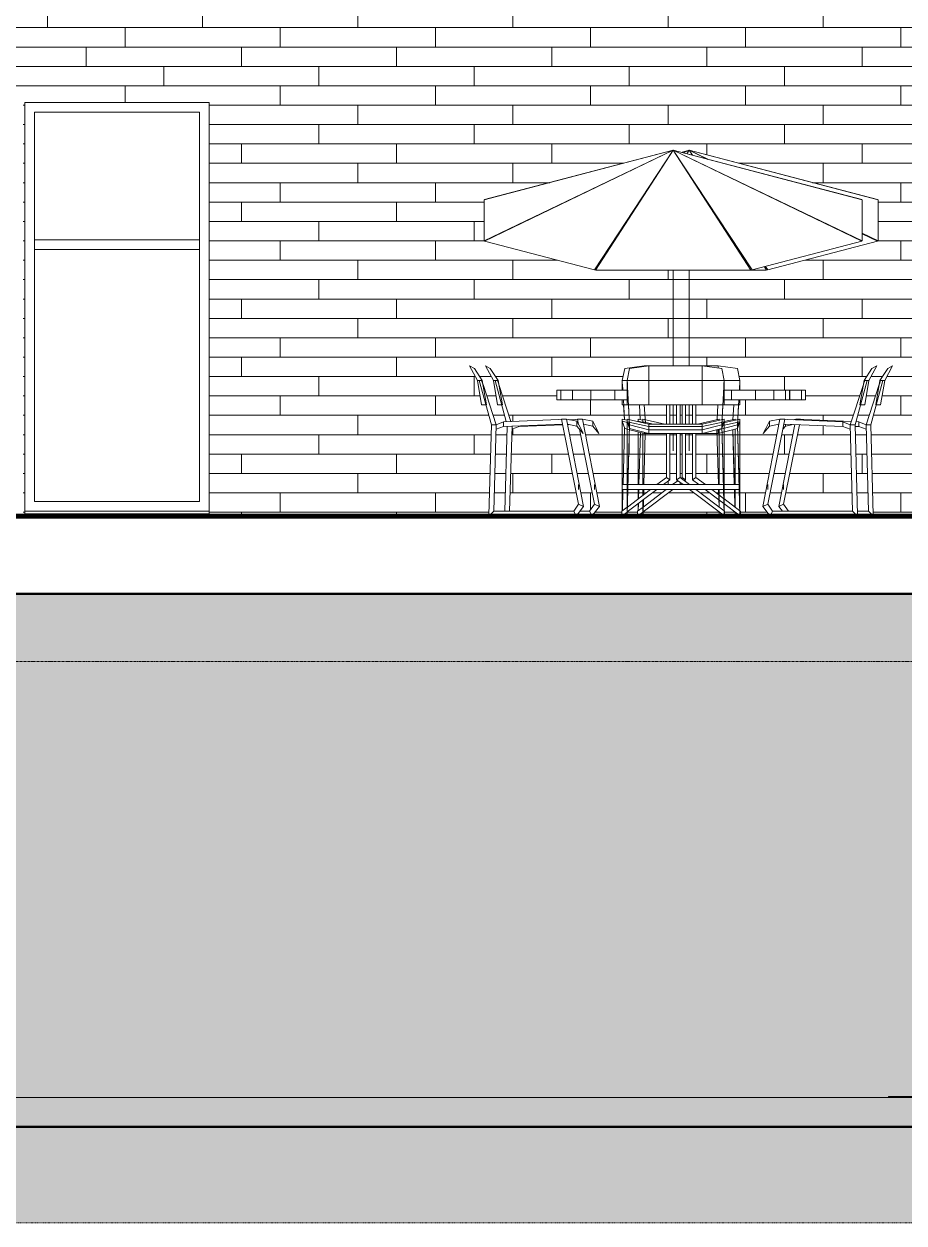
# Model space of a CAD drawing. Header units: inches. Extents: x -4169 to 1533, y -251 to 585.
# Drawn here: x -76.3 to 105.2, y -145.9 to 101.6 of the extents above; entities that cross this region are included whole.
import ezdxf

# ---------------------------------------------------------------- set-up
doc = ezdxf.new("R2010")
doc.units = ezdxf.units.IN
doc.header["$MEASUREMENT"] = 0
doc.linetypes.add('Aligning Line 1_8_', pattern=[0.25, 0.125, -0.125])
doc.linetypes.add('Grid Line 1_2_', pattern=[0.875, 0.5, -0.125, 0.125, -0.125])
for name, color, linetype, lineweight in [('0-4', 10, 'Continuous', 5), ('0-5', 10, 'Continuous', 13), ('A-FLOR-1', 250, 'Continuous', 50), ('A-FLOR-LEVL-1', 51, 'Grid Line 1_2_', 9), ('A-FLOR-PATT-1', 7, 'Continuous', 9), ('A-GENM', 5, 'Continuous', 9), ('A-GENM-1', 250, 'Continuous', 50), ('A-GENM-2', 7, 'Continuous', 9), ('A-WALL', 113, 'Continuous', 13), ('A-WALL-PATT-1', 111, 'Continuous', 9), ('C-BLDG-PADS-1', 8, 'Continuous', 9), ('C-BLDG-PADS-2', 10, 'Continuous', 13), ('C-TOPO', 7, 'Continuous', 9), ('C-TOPO-1', 250, 'Continuous', 50), ('G-ANNO-SYMB', 111, 'Aligning Line 1_8_', 9), ('G-ANNO-SYMB-1', 147, 'Aligning Line 1_8_', 9), ('G-IMPT', 8, 'Continuous', 9), ('L-SITE', 91, 'Continuous', 9)]:
    doc.layers.add(name, color=color, linetype=linetype, lineweight=lineweight)
doc.layers.add('A-AREA-PATT-1', color=7, linetype='Continuous', lineweight=9, transparency=1)
pattern_1 = [(0, (0, 0), (24, 24), [24, -24]), (0, (0, 9), (24, 24), [24, -24]), (0, (0, 18), (24, 24), [24, -24]), (90, (3, 21), (-24, 24), [24, -24]), (90, (12, 21), (-24, 24), [24, -24]), (90, (21, 21), (-24, 24), [24, -24])]

# ---------------------------------------------------------------- blocks, each defined once
blk = doc.blocks.new('Parking_Stall_Multiple - STANDARD-1653908-BUILDING ELEVATION - SOUTH')
at = {"layer": 'A-GENM-1'}
for p, q in [((11361.06, -119.75), (11358.06, -119.75)), ((11358.06, -119.75), (11358.06, -120)), ((11358.06, -120), (11361.06, -120)), ((11361.06, -120), (11361.06, -119.75))]:
    blk.add_line(p, q, dxfattribs=at)
at = {"layer": 'A-GENM-2'}
for p, q in [((11151.06, -119.75), (11180.39, -119.75)), ((11151.06, -120), (11151.06, -119.75))]:
    blk.add_line(p, q, dxfattribs=at)
blk = doc.blocks.new('CTR - 2nd Phase_rvt-2-BUILDING ELEVATION - SOUTH')
at = {"layer": 'A-AREA-PATT-1'}
h = blk.add_hatch(color=256, dxfattribs=at)
h.paths.add_polyline_path([(9901.19, -120), (10665.06, -120), (10665.06, -119.75), (10668.06, -119.75), (10668.06, -120), (11151.06, -120), (11151.06, -119.75), (11166.19, -119.75), (11166.19, -16), (9901.19, -16), (9901.19, -61.77)], flags=0)
h.paths.add_polyline_path([(11838.19, -120), (11838.19, -16), (11180.39, -16), (11180.39, -120), (11358.06, -120), (11358.06, -119.75), (11364.06, -119.75), (11364.06, -120), (11786.18, -120), (11786.18, -32), (11826.18, -32), (11826.18, -120)], flags=0)
h.paths.add_polyline_path([(12077.19, -120), (12077.19, -16), (11856.19, -16), (11856.19, -119.75), (11873.59, -119.75), (11873.59, -120), (12054.06, -120), (12054.06, -119.75), (12057.06, -119.75), (12057.06, -120)], flags=0)
at = {"layer": 'A-FLOR-PATT-1'}
h = blk.add_hatch(dxfattribs=at)
h.set_pattern_fill('FP_29', color=256, style=0, pattern_type=2)
h.set_pattern_definition(pattern_1)
h.paths.add_polyline_path([(9897.39, -0.25), (9897.45, -0.25), (9897.39, 0), (12087.19, 0.01), (12087.19, 0.25), (9891.19, 0.25), (9891.19, -0.25), (9894.6, -0.25)], flags=0)
at = {"layer": 'A-FLOR-1'}
for p, q in [((12087.19, 0.25), (9891.19, 0.25)), ((12088.59, 0), (9897.39, 0)), ((9891.19, -0.25), (12087.19, -0.25)), ((9901.19, -16), (12077.19, -16))]:
    blk.add_line(p, q, dxfattribs=at)
at = {"layer": 'A-FLOR-LEVL-1'}
for p, q in [((9609.49, 0), (12558.48, 0)), ((9609.49, -30), (12558.48, -30)), ((9609.49, -120), (12558.48, -120))]:
    blk.add_line(p, q, dxfattribs=at)
at = {"layer": '0-5'}
blk.add_blockref('Parking_Stall_Multiple - STANDARD-1653908-BUILDING ELEVATION - SOUTH', (0, 0), dxfattribs=at)
blk = doc.blocks.new('CTR  - Topography_rvt-2-BUILDING ELEVATION - SOUTH')
at = {"layer": 'C-BLDG-PADS-1'}
h = blk.add_hatch(dxfattribs=at)
h.set_pattern_fill('FP_28', color=256, style=0, pattern_type=2)
h.set_pattern_definition([(50, (0, 0), (27.5427, -2.40992), [2.88, -31.68]), (355, (0, 0), (-5.327844, 28.884266), [2.304, -25.344]), (100.451, (2.295, -0.2), (22.215316, 26.47393), [2.448, -26.924]), (46.184, (0, 7.68), (40.98187, -6.35642), [4.32, -47.52]), (96.636, (3.415, 7.15), (35.89075, 37.40619), [3.671, -40.386]), (351.184, (0, 7.68), (35.89097, 37.40622), [3.456, -38.016]), (21, (3.84, 5.76), (22.921036, -15.46073), [2.88, -31.68]), (326, (3.84, 5.76), (9.34353, 27.84574), [2.304, -25.344]), (71.451, (5.75, 4.472), (32.26477, 12.38442), [2.448, -26.924]), (37.5, (0, 0), (0.466855, 12.782707), [1.267, -23.77, 1.267, -24.461, -25.44]), (37.5, (0, 0), (0.466855, 12.782707), [-50.765, 1.267, -24.173]), (7.5, (0, 0), (10.10159, 15.14509), [1.267, -13.402, 1.267, -23.194, -9.696]), (7.5, (0, 0), (10.10159, 15.14509), [-39.13, 1.267, -8.429]), (327.5, (-8.563, 0), (20.499161, -0.86578), [1.267, -8.333, 1.267, -28.685, -39.744]), (327.5, (-8.563, 0), (20.499161, -0.86578), [-39.552, 1.267, -38.477]), (317.5, (-12.403, 0), (22.39478, 3.844288), [1.267, -11.213, 1.267, -18.624, -28.224]), (317.5, (-12.403, 0), (22.39478, 3.844288), [-32.371, 1.267, -26.957])])
h.paths.add_polyline_path([(12031.23, -126), (12087.19, -126), (12087.19, -120), (9891.19, -120), (9891.19, -126), (11945.12, -126)], flags=0)
at = {"layer": 'C-TOPO'}
h = blk.add_hatch(dxfattribs=at)
h.set_pattern_fill('FP_47', color=256, style=0, pattern_type=2)
h.set_pattern_definition(pattern_1)
h.paths.add_polyline_path([(11084.01, -145.87), (12087.19, -145.87), (12087.19, -126.01), (9891.19, -126.01), (9891.19, -145.87), (10997.9, -145.87)], flags=0)
at = {"layer": 'A-FLOR-LEVL-1'}
for p, q in [((9609.49, 0), (12558.48, 0)), ((9609.49, -120), (12558.48, -120))]:
    blk.add_line(p, q, dxfattribs=at)
at = {"layer": 'C-BLDG-PADS-2'}
for p, q in [((12087.19, -120), (9891.19, -120)), ((9891.19, -126), (12087.19, -126))]:
    blk.add_line(p, q, dxfattribs=at)
at = {"layer": 'C-TOPO'}
blk.add_line((12079.87, -126.01), (9891.19, -126.01), dxfattribs=at)
at = {"layer": 'C-TOPO-1'}
blk.add_line((9891.19, -126.01), (12079.87, -126.01), dxfattribs=at)
at = {"layer": 'G-ANNO-SYMB-1'}
blk.add_line((9742.88, 0), (12461.78, 0), dxfattribs=at)
blk = doc.blocks.new('CTR - 1st Phase - Common Walls_rvt-2-BUILDING ELEVATION - SOUTH')
at = {"layer": 'A-FLOR-LEVL-1'}
for p, q in [((9609.49, 0), (12558.48, 0)), ((9609.49, -30), (12558.48, -30)), ((9609.49, -120), (12558.48, -120))]:
    blk.add_line(p, q, dxfattribs=at)
at = {"layer": 'G-ANNO-SYMB-1'}
blk.add_line((9706.24, 0), (12461.78, 0), dxfattribs=at)
blk = doc.blocks.new('Outdoor Table01 - 02ZUTB01_dwg-V28-BUILDING ELEVATION - SOUTH')
at = {"layer": 'G-IMPT'}
for p, q in [((11067.66, 65.24), (11106.66, 75.5)), ((11106.66, 75.5), (11067.66, 56.82)), ((11106.66, 75.5), (11067.77, 65.31)), ((11106.66, 75.5), (11067.77, 56.75)), ((11106.66, 75.5), (11090.4, 71.26)), ((11106.66, 75.5), (11090.4, 50.8)), ((11106.66, 75.5), (11090.66, 50.77)), ((11106.66, 75.5), (11145.66, 56.82)), ((11106.66, 75.5), (11145.66, 65.24)), ((11106.66, 75.5), (11122.66, 50.77)), ((11106.66, 75.5), (11145.56, 65.31)), ((11106.66, 75.5), (11122.93, 71.26)), ((11106.66, 75.5), (11122.93, 50.8)), ((11106.66, 75.5), (11145.56, 56.75)), ((11090.4, 71.26), (11067.77, 65.31)), ((11097.93, 71.29), (11097.88, 71.29)), ((11103.94, 71.29), (11103.89, 71.29)), ((11109.44, 71.29), (11109.39, 71.29)), ((11115.45, 71.29), (11115.4, 71.29)), ((11145.56, 65.31), (11122.93, 71.26)), ((11067.66, 65.24), (11067.66, 56.82)), ((11145.66, 56.82), (11145.66, 65.24)), ((11067.77, 56.75), (11090.4, 50.8)), ((11122.93, 50.8), (11145.56, 56.75)), ((11090.66, 50.77), (11122.66, 50.77)), ((11106.66, 49.5), (11106.66, 50.77)), ((11106.66, 49.5), (11106.66, 50.77)), ((11106.66, 31), (11106.66, 49.5)), ((11106.66, 31), (11106.66, 49.5)), ((11064.68, 31), (11065.68, 30.5)), ((11064.68, 31), (11066.29, 28)), ((11067.29, 28), (11065.68, 30.5)), ((11096.16, 28), (11096.66, 30.5)), ((11100.66, 31), (11096.66, 30.5)), ((11097.66, 30.5), (11097.16, 28)), ((11097.66, 30.5), (11101.66, 31)), ((11101.66, 31), (11100.66, 31)), ((11100.66, 31), (11100.66, 30.87)), ((11101.66, 31), (11112.66, 31)), ((11101.66, 31), (11101.66, 28)), ((11112.66, 31), (11116.66, 30.5)), ((11112.66, 31), (11112.66, 28)), ((11116.66, 30.5), (11117.16, 28)), ((11147.65, 30.5), (11146.03, 28)), ((11148.65, 31), (11147.03, 28)), ((11147.65, 30.5), (11148.65, 31)), ((11066.29, 28), (11067.16, 23)), ((11066.29, 28), (11066.66, 28)), ((11067.16, 28), (11066.66, 28)), ((11066.66, 28), (11069.16, 18.83)), ((11067.16, 28), (11067.42, 27.21)), ((11067.16, 28), (11067.29, 28)), ((11067.29, 28), (11068.16, 23)), ((11096.16, 28), (11096.16, 26)), ((11097.16, 28), (11096.16, 28)), ((11097.66, 18.83), (11097.16, 28)), ((11097.21, 27.21), (11097.16, 28)), ((11097.16, 28), (11097.16, 23)), ((11101.66, 28), (11097.16, 28)), ((11101.66, 28), (11112.66, 28)), ((11101.66, 28), (11101.66, 23)), ((11112.66, 28), (11117.16, 28)), ((11112.66, 28), (11112.66, 23)), ((11117.16, 28), (11116.66, 18.83)), ((11117.16, 28), (11117.12, 27.21)), ((11117.16, 28), (11117.16, 23)), ((11144.16, 18.83), (11146.66, 28)), ((11146.03, 28), (11145.16, 23)), ((11145.91, 27.21), (11146.16, 28)), ((11146.16, 28), (11146.03, 28)), ((11146.16, 28), (11146.66, 28)), ((11147.03, 28), (11146.16, 23)), ((11147.03, 28), (11146.66, 28)), ((11067.44, 27.15), (11070.16, 18.83)), ((11083.48, 26), (11082.66, 26)), ((11082.66, 24), (11082.66, 26)), ((11085.88, 26), (11083.48, 26)), ((11083.48, 24), (11083.48, 26)), ((11089.69, 26), (11085.88, 26)), ((11085.88, 24), (11085.88, 26)), ((11094.66, 26), (11089.69, 26)), ((11089.69, 24), (11089.69, 26)), ((11097.16, 26), (11094.66, 26)), ((11094.66, 24), (11094.66, 26)), ((11096.27, 26), (11096.21, 27.21)), ((11118.66, 26), (11117.16, 26)), ((11123.64, 26), (11118.66, 26)), ((11118.66, 24), (11118.66, 26)), ((11127.45, 26), (11123.64, 26)), ((11123.64, 24), (11123.64, 26)), ((11129.85, 26), (11127.45, 26)), ((11127.45, 24), (11127.45, 26)), ((11130.66, 26), (11129.85, 26)), ((11129.85, 24), (11129.85, 26)), ((11130.66, 24), (11130.66, 26)), ((11143.16, 18.83), (11145.89, 27.15)), ((11068.03, 23), (11067.16, 23)), ((11068.16, 23), (11068.1, 23)), ((11083.48, 24), (11082.66, 24)), ((11085.88, 24), (11083.48, 24)), ((11089.69, 24), (11085.88, 24)), ((11094.66, 24), (11089.69, 24)), ((11097.16, 24), (11094.66, 24)), ((11096.16, 24), (11096.16, 23)), ((11096.16, 23), (11097.16, 23)), ((11096.61, 19.9), (11096.38, 24)), ((11096.44, 23), (11096.61, 19.9)), ((11101.66, 23), (11097.16, 23)), ((11097.66, 18.83), (11097.44, 23)), ((11112.66, 23), (11101.66, 23)), ((11105.25, 19), (11105.25, 23)), ((11105.96, 19), (11105.96, 23)), ((11106.66, 19), (11106.66, 23)), ((11106.66, 19), (11106.66, 23)), ((11107.37, 19), (11107.37, 23)), ((11108.08, 19), (11108.08, 23)), ((11117.16, 23), (11112.66, 23)), ((11115.72, 19.9), (11115.89, 23)), ((11115.72, 19.9), (11115.89, 23)), ((11116.89, 23), (11116.66, 18.83)), ((11118.66, 24), (11117.16, 24)), ((11123.64, 24), (11118.66, 24)), ((11127.45, 24), (11123.64, 24)), ((11129.85, 24), (11127.45, 24)), ((11130.66, 24), (11129.85, 24)), ((11145.23, 23), (11145.16, 23)), ((11146.16, 23), (11145.3, 23)), ((11084.66, 20), (11071.66, 19.48)), ((11087.16, 2.5), (11083.66, 20)), ((11084.66, 20), (11083.66, 20)), ((11088.16, 2), (11084.66, 20)), ((11086.79, 19.59), (11084.66, 20)), ((11096.16, 19.59), (11096.16, 20)), ((11096.16, 20), (11097.16, 19.78)), ((11097.16, 20), (11097.16, 19.48)), ((11101.66, 19), (11097.16, 20)), ((11111.66, 19), (11116.16, 20)), ((11117.16, 20), (11112.66, 19)), ((11116.16, 19.78), (11116.16, 20)), ((11117.16, 20), (11117.16, 19.48)), ((11125.16, 2), (11128.66, 20)), ((11126.16, 2.5), (11129.66, 20)), ((11126.53, 19.59), (11128.66, 20)), ((11128.66, 20), (11129.66, 20)), ((11128.66, 20), (11141.66, 19.48)), ((11069.16, 18.83), (11068.67, 0.25)), ((11070.16, 18.83), (11069.16, 18.83)), ((11070.16, 18.83), (11069.66, 1)), ((11071.66, 18.48), (11070.14, 17.98)), ((11071.66, 19.48), (11070.16, 18.83)), ((11071.66, 19.48), (11071.66, 18.48)), ((11083.87, 18.97), (11071.66, 18.48)), ((11086.79, 18.59), (11084.87, 18.96)), ((11086.79, 19.59), (11087.58, 18.07)), ((11086.79, 19.59), (11086.79, 18.59)), ((11086.79, 18.59), (11088.08, 17.07)), ((11087.58, 18.07), (11088.08, 17.07)), ((11096.16, 6.5), (11096.16, 19.59)), ((11096.16, 2), (11096.16, 19.59)), ((11096.16, 19.59), (11096.66, 18.07)), ((11096.16, 19.59), (11096.16, 19.48)), ((11096.16, 19.59), (11097.24, 19.35)), ((11096.16, 19.48), (11096.23, 19.4)), ((11096.65, 18.13), (11096.32, 6.49)), ((11096.65, 18.13), (11096.32, 6.49)), ((11096.65, 18.12), (11096.34, 6.49)), ((11096.66, 18.07), (11100.66, 17.07)), ((11097.16, 19.48), (11097.16, 6.5)), ((11097.16, 2.5), (11097.16, 19.48)), ((11097.16, 19.48), (11097.66, 18.83)), ((11101.66, 18.48), (11097.16, 19.48)), ((11097.16, 1), (11097.66, 18.83)), ((11097.17, 0.25), (11097.66, 18.83)), ((11097.66, 18.07), (11097.23, 19.4)), ((11101.66, 17.83), (11097.66, 18.83)), ((11101.66, 17.07), (11097.66, 18.07)), ((11112.66, 19), (11101.66, 19)), ((11101.66, 18.48), (11101.66, 19)), ((11112.66, 18.48), (11101.66, 18.48)), ((11101.66, 17.83), (11101.66, 18.48)), ((11112.66, 17.83), (11101.66, 17.83)), ((11101.66, 17.83), (11101.66, 17.07)), ((11117.16, 19.48), (11112.66, 18.48)), ((11112.66, 19), (11112.66, 18.48)), ((11116.66, 18.83), (11112.66, 17.83)), ((11112.66, 18.48), (11112.66, 17.83)), ((11116.66, 18.07), (11112.66, 17.07)), ((11112.66, 17.83), (11112.66, 17.07)), ((11116.01, 6.5), (11115.69, 17.82)), ((11115.99, 6.5), (11115.69, 17.82)), ((11116.01, 6.5), (11115.69, 17.82)), ((11116.16, 6.5), (11116.16, 17.94)), ((11116.16, 6.5), (11116.16, 17.94)), ((11117.16, 19.48), (11116.66, 18.83)), ((11117.1, 19.4), (11116.66, 18.07)), ((11116.66, 18.83), (11117.16, 0.25)), ((11116.66, 18.83), (11117.16, 1)), ((11117.16, 2.5), (11117.16, 19.48)), ((11117.16, 6.5), (11117.16, 19.48)), ((11126.53, 18.59), (11125.25, 17.07)), ((11125.25, 17.07), (11125.75, 18.07)), ((11125.75, 18.07), (11126.53, 19.59)), ((11126.53, 18.59), (11126.53, 19.59)), ((11128.46, 18.96), (11126.53, 18.59)), ((11141.66, 18.48), (11129.46, 18.97)), ((11141.66, 19.48), (11143.16, 18.83)), ((11141.66, 18.48), (11141.66, 19.48)), ((11143.19, 17.98), (11141.66, 18.48)), ((11143.66, 1), (11143.16, 18.83)), ((11144.16, 18.83), (11143.16, 18.83)), ((11144.66, 0.25), (11144.16, 18.83)), ((11100.66, 17.32), (11100.66, 17.07)), ((11100.66, 17.07), (11101.66, 17.07)), ((11112.66, 17.07), (11101.66, 17.07)), ((11105.25, 8), (11105.25, 17.07)), ((11105.96, 7.5), (11105.96, 17.07)), ((11106.66, 13.5), (11106.66, 17.07)), ((11106.66, 13.5), (11106.66, 17.07)), ((11107.37, 7.5), (11107.37, 17.07)), ((11108.08, 8), (11108.08, 17.07)), ((11105.25, 8), (11103.28, 6.5)), ((11105.96, 7.5), (11104.64, 6.5)), ((11105.25, 8), (11105.96, 7.5)), ((11107.37, 7.5), (11108.08, 8)), ((11107.37, 7.5), (11108.69, 6.5)), ((11108.08, 8), (11110.05, 6.5)), ((11087.16, 6.5), (11087.16, 5.5)), ((11097.16, 6.5), (11096.16, 6.5)), ((11096.16, 6.5), (11096.16, 5.5)), ((11097.16, 5.5), (11096.16, 5.5)), ((11096.16, 2.5), (11096.16, 5.5)), ((11096.29, 5.5), (11096.17, 1.08)), ((11096.29, 5.5), (11096.17, 1.08)), ((11096.31, 5.5), (11096.19, 1.1)), ((11097.16, 5.5), (11097.16, 6.5)), ((11097.16, 6.5), (11097.32, 6.5)), ((11097.16, 5.5), (11097.29, 5.5)), ((11097.16, 5.5), (11097.16, 2)), ((11103.32, 5.5), (11097.19, 0.86)), ((11101.97, 5.5), (11097.21, 1.88)), ((11097.31, 5.5), (11117.02, 5.5)), ((11097.34, 6.5), (11116.99, 6.5)), ((11110.01, 5.5), (11116.94, 0.25)), ((11111.36, 5.5), (11117.14, 1.1)), ((11116.11, 1.88), (11116.02, 5.5)), ((11116.14, 1.86), (11116.04, 5.5)), ((11116.14, 1.86), (11116.04, 5.5)), ((11116.16, 2), (11116.16, 5.5)), ((11116.16, 2.5), (11116.16, 5.5)), ((11117.01, 6.5), (11117.16, 6.5)), ((11117.04, 5.5), (11117.16, 5.5)), ((11117.16, 6.5), (11117.16, 5.5)), ((11117.16, 2), (11117.16, 5.5)), ((11126.16, 5.5), (11126.16, 6.5)), ((11086.16, 1), (11087.16, 2.5)), ((11087.16, 2.5), (11088.16, 2)), ((11096.16, 1.08), (11096.16, 2.5)), ((11096.16, 2.5), (11096.16, 2)), ((11097.16, 2.5), (11097.16, 1)), ((11097.16, 2), (11097.16, 2.5)), ((11116.16, 2.5), (11116.16, 1.84)), ((11116.16, 2), (11116.16, 2.5)), ((11117.16, 1), (11117.16, 2.5)), ((11117.16, 2.5), (11117.16, 2)), ((11125.16, 2), (11126.16, 2.5)), ((11126.16, 2.5), (11127.16, 1)), ((11068.91, 0.25), (11069.66, 1)), ((11069.66, 1), (11086.16, 1)), ((11086.16, 1), (11086.54, 0.25)), ((11086.85, 0.25), (11088.16, 2)), ((11097.19, 1.86), (11096.06, 1)), ((11096.06, 1), (11096.06, 0.25)), ((11096.16, 1.08), (11096.16, 2)), ((11097.16, 0.84), (11096.39, 0.25)), ((11097.16, 2), (11097.16, 1)), ((11097.16, 1), (11097.16, 0.25)), ((11116.16, 0.25), (11116.14, 0.86)), ((11116.16, 2), (11116.16, 1.84)), ((11116.16, 0.84), (11116.16, 0.25)), ((11116.16, 0.84), (11116.16, 0.25)), ((11116.16, 0.84), (11116.16, 0.25)), ((11117.16, 1), (11117.16, 2)), ((11117.16, 1.08), (11117.27, 1)), ((11117.16, 0.25), (11117.16, 1)), ((11117.27, 1), (11117.27, 0.25)), ((11125.16, 2), (11126.48, 0.25)), ((11127.16, 1), (11126.79, 0.25)), ((11127.16, 1), (11143.66, 1)), ((11143.66, 1), (11144.41, 0.25))]:
    blk.add_line(p, q, dxfattribs=at)
blk = doc.blocks.new('Outdoor Table01 - Outdoor Table01-1899970-BUILDING ELEVATION - SOUTH')
blk.add_blockref('Outdoor Table01 - 02ZUTB01_dwg-V28-BUILDING ELEVATION - SOUTH', (0, 0))
blk = doc.blocks.new('Outdoor Table01 - 02ZUTB01_dwg-V31-BUILDING ELEVATION - SOUTH')
at = {"layer": 'G-IMPT'}
for p, q in [((11109.93, 75.5), (11108.29, 75.07)), ((11108.3, 75.07), (11109.93, 75.5)), ((11109.93, 75.5), (11108.3, 75.07)), ((11109.93, 75.5), (11108.78, 74.94)), ((11109.93, 75.5), (11108.78, 74.94)), ((11109.93, 75.5), (11109.45, 74.77)), ((11109.93, 75.5), (11109.46, 74.76)), ((11109.93, 75.5), (11113.84, 73.63)), ((11109.93, 75.5), (11148.93, 65.24)), ((11109.93, 75.5), (11110.61, 74.46)), ((11109.93, 75.5), (11148.83, 65.31)), ((11109.93, 75.5), (11126.2, 71.26)), ((11109.93, 75.5), (11110.62, 74.46)), ((11109.93, 75.5), (11113.78, 73.65)), ((11148.83, 65.31), (11126.2, 71.26)), ((11148.93, 56.82), (11148.93, 65.24)), ((11070.93, 58.39), (11070.93, 58.27)), ((11145.66, 58.39), (11148.93, 56.82)), ((11145.66, 58.27), (11148.83, 56.75)), ((11126.2, 50.8), (11148.83, 56.75)), ((11090.88, 51.53), (11091.12, 51.47)), ((11109.93, 49.5), (11109.93, 50.77)), ((11109.93, 49.5), (11109.93, 50.77)), ((11109.93, 31), (11109.93, 49.5)), ((11109.93, 31), (11109.93, 49.5)), ((11122.66, 50.77), (11125.93, 50.77)), ((11125.48, 51.47), (11125.93, 50.77)), ((11125.72, 51.53), (11126.2, 50.8)), ((11067.95, 31), (11068.95, 30.5)), ((11067.95, 31), (11069.57, 28)), ((11070.57, 28), (11068.95, 30.5)), ((11112.66, 31), (11115.93, 31)), ((11115.93, 31), (11119.93, 30.5)), ((11115.93, 31), (11115.93, 30.59)), ((11119.93, 30.5), (11120.43, 28)), ((11150.92, 30.5), (11149.3, 28)), ((11151.92, 31), (11150.3, 28)), ((11150.92, 30.5), (11151.92, 31)), ((11069.57, 28), (11070.43, 23)), ((11069.57, 28), (11069.93, 28)), ((11070.43, 28), (11069.93, 28)), ((11069.93, 28), (11072.25, 19.5)), ((11070.43, 28), (11070.69, 27.21)), ((11070.43, 28), (11070.57, 28)), ((11070.57, 28), (11071.43, 23)), ((11117.16, 28), (11120.43, 28)), ((11120.43, 28), (11120.33, 26)), ((11120.43, 28), (11120.39, 27.21)), ((11120.43, 28), (11120.43, 26)), ((11147.43, 18.83), (11149.93, 28)), ((11149.3, 28), (11148.43, 23)), ((11149.18, 27.21), (11149.43, 28)), ((11149.43, 28), (11149.3, 28)), ((11149.43, 28), (11149.93, 28)), ((11150.3, 28), (11149.43, 23)), ((11150.3, 28), (11149.93, 28)), ((11070.71, 27.15), (11073.2, 19.54)), ((11130.72, 26), (11130.66, 26)), ((11133.12, 26), (11130.72, 26)), ((11130.72, 24), (11130.72, 26)), ((11133.93, 26), (11133.12, 26)), ((11133.12, 24), (11133.12, 26)), ((11133.93, 24), (11133.93, 26)), ((11146.43, 18.83), (11149.16, 27.15)), ((11071.3, 23), (11070.43, 23)), ((11071.43, 23), (11071.37, 23)), ((11099.88, 19.9), (11099.71, 23)), ((11099.71, 23), (11099.88, 19.9)), ((11100.92, 19.17), (11100.71, 23)), ((11100.92, 19.17), (11100.71, 23)), ((11108.52, 19), (11108.52, 23)), ((11109.23, 19), (11109.23, 23)), ((11109.93, 19), (11109.93, 23)), ((11109.93, 19), (11109.93, 23)), ((11110.64, 19), (11110.64, 23)), ((11111.35, 19), (11111.35, 23)), ((11120.43, 23), (11117.16, 23)), ((11118.99, 19.9), (11119.16, 23)), ((11118.99, 19.9), (11119.16, 23)), ((11120.22, 24), (11119.93, 18.83)), ((11120.16, 23), (11119.93, 18.83)), ((11120.43, 24), (11120.43, 23)), ((11130.72, 24), (11130.66, 24)), ((11133.12, 24), (11130.72, 24)), ((11133.93, 24), (11133.12, 24)), ((11148.5, 23), (11148.43, 23)), ((11149.43, 23), (11148.59, 23)), ((11087.93, 20), (11085.22, 19.89)), ((11087.16, 18.88), (11086.93, 20)), ((11087.93, 20), (11086.93, 20)), ((11091.43, 2), (11087.93, 20)), ((11090.07, 19.59), (11087.93, 20)), ((11099.43, 19.59), (11099.43, 20)), ((11099.43, 20), (11100.43, 19.78)), ((11100.43, 20), (11100.43, 19.48)), ((11104.93, 19), (11100.43, 20)), ((11120.43, 20), (11117.05, 19.25)), ((11117.16, 19.5), (11119.43, 20)), ((11119.43, 19.78), (11119.43, 20)), ((11120.43, 20), (11120.43, 19.48)), ((11131.38, 19.89), (11131.93, 20)), ((11131.91, 19.87), (11131.93, 20)), ((11131.93, 20), (11132.93, 20)), ((11131.93, 20), (11143.4, 19.54)), ((11132.9, 19.83), (11132.93, 20)), ((11072.43, 18.51), (11071.96, 1)), ((11073.43, 18.55), (11072.93, 1)), ((11074.93, 18.48), (11073.41, 17.98)), ((11083.9, 18.84), (11074.93, 18.48)), ((11074.93, 18.61), (11074.93, 18.48)), ((11085.22, 18.89), (11084.88, 18.88)), ((11090.43, 2.5), (11087.35, 17.93)), ((11090.07, 18.59), (11088.14, 18.96)), ((11090.07, 19.59), (11090.85, 18.07)), ((11090.07, 19.59), (11090.07, 18.59)), ((11090.07, 18.59), (11091.35, 17.07)), ((11090.85, 18.07), (11091.35, 17.07)), ((11099.43, 19.5), (11099.43, 19.59)), ((11099.43, 19.5), (11099.43, 19.59)), ((11099.43, 19.59), (11099.47, 19.49)), ((11099.43, 19.59), (11099.43, 19.5)), ((11099.43, 19.59), (11100.51, 19.35)), ((11099.43, 6.5), (11099.43, 17.37)), ((11099.43, 6.5), (11099.43, 17.37)), ((11100.43, 19.48), (11100.43, 19.27)), ((11100.43, 19.27), (11100.43, 19.48)), ((11100.43, 19.48), (11100.63, 19.23)), ((11102.59, 19), (11100.43, 19.48)), ((11100.55, 19.25), (11100.5, 19.4)), ((11115.93, 17.83), (11115.72, 17.83)), ((11119.93, 18.83), (11115.93, 17.83)), ((11119.93, 18.07), (11115.93, 17.07)), ((11115.93, 17.88), (11115.93, 17.83)), ((11115.93, 17.83), (11115.93, 17.07)), ((11120.43, 19.48), (11116.87, 18.69)), ((11119.28, 6.5), (11118.96, 17.82)), ((11119.26, 6.5), (11118.96, 17.82)), ((11119.28, 6.5), (11118.96, 17.82)), ((11119.43, 6.5), (11119.43, 17.94)), ((11119.43, 6.5), (11119.43, 17.94)), ((11120.43, 19.48), (11119.93, 18.83)), ((11120.37, 19.4), (11119.93, 18.07)), ((11119.93, 18.83), (11120.43, 0.25)), ((11119.93, 18.83), (11120.43, 1)), ((11120.43, 2.5), (11120.43, 19.48)), ((11120.43, 6.5), (11120.43, 19.48)), ((11128.43, 2), (11131.72, 18.88)), ((11129.8, 18.59), (11129.25, 17.93)), ((11129.43, 2.5), (11132.7, 18.84)), ((11129.44, 18.88), (11129.49, 18.97)), ((11129.8, 18.59), (11129.8, 18.95)), ((11131.38, 18.89), (11129.8, 18.59)), ((11144.93, 18.48), (11144.17, 18.51)), ((11144.35, 19.5), (11144.93, 19.48)), ((11144.93, 19.48), (11146.43, 18.83)), ((11144.93, 18.48), (11144.93, 19.48)), ((11146.46, 17.98), (11144.93, 18.48)), ((11146.93, 1), (11146.43, 18.83)), ((11147.43, 18.83), (11146.43, 18.83)), ((11147.93, 0.25), (11147.43, 18.83)), ((11099.89, 17.26), (11099.59, 6.5)), ((11099.89, 17.26), (11099.59, 6.5)), ((11099.89, 17.26), (11099.61, 6.5)), ((11100.43, 17.08), (11100.43, 6.5)), ((11100.43, 6.5), (11100.43, 17.08)), ((11100.59, 6.5), (11100.89, 17.07)), ((11100.61, 6.5), (11100.89, 17.07)), ((11108.52, 8), (11108.52, 17.07)), ((11109.23, 7.5), (11109.23, 17.07)), ((11109.93, 13.5), (11109.93, 17.07)), ((11109.93, 13.5), (11109.93, 17.07)), ((11110.64, 7.5), (11110.64, 17.07)), ((11111.35, 8), (11111.35, 17.07)), ((11115.93, 17.07), (11112.66, 17.07)), ((11108.52, 8), (11108.3, 7.83)), ((11108.52, 8), (11109.23, 7.5)), ((11109.23, 7.5), (11108.98, 7.31)), ((11110.64, 7.5), (11111.35, 8)), ((11110.64, 7.5), (11111.96, 6.5)), ((11111.35, 8), (11113.32, 6.5)), ((11090.43, 6.5), (11090.43, 5.5)), ((11099.43, 3.57), (11099.43, 5.5)), ((11099.43, 3.57), (11099.43, 5.5)), ((11099.56, 5.5), (11099.51, 3.63)), ((11099.56, 5.5), (11099.51, 3.63)), ((11099.58, 5.5), (11099.53, 3.65)), ((11100.43, 5.5), (11100.43, 4.33)), ((11100.43, 4.33), (11100.43, 5.5)), ((11106.59, 5.5), (11100.46, 0.86)), ((11105.24, 5.5), (11100.48, 1.88)), ((11100.53, 4.41), (11100.56, 5.5)), ((11100.55, 4.42), (11100.58, 5.5)), ((11107.62, 7.31), (11106.55, 6.5)), ((11108.3, 6.8), (11107.91, 6.5)), ((11113.28, 5.5), (11116.08, 3.38)), ((11114.63, 5.5), (11116.05, 4.42)), ((11117.16, 6.5), (11120.26, 6.5)), ((11117.16, 5.5), (11120.29, 5.5)), ((11119.39, 1.88), (11119.29, 5.5)), ((11119.41, 1.86), (11119.31, 5.5)), ((11119.41, 1.86), (11119.31, 5.5)), ((11119.43, 2), (11119.43, 5.5)), ((11119.43, 2.5), (11119.43, 5.5)), ((11120.28, 6.5), (11120.43, 6.5)), ((11120.31, 5.5), (11120.43, 5.5)), ((11120.43, 6.5), (11120.43, 5.5)), ((11120.43, 2), (11120.43, 5.5)), ((11129.43, 5.5), (11129.43, 6.5)), ((11089.43, 1), (11090.43, 2.5)), ((11090.43, 2.5), (11091.43, 2)), ((11099.43, 2.5), (11099.43, 2.56)), ((11099.43, 2), (11099.43, 2.56)), ((11099.43, 1.08), (11099.43, 2.5)), ((11099.43, 2.5), (11099.43, 2)), ((11099.48, 2.59), (11099.44, 1.08)), ((11099.48, 2.59), (11099.44, 1.08)), ((11099.5, 2.61), (11099.46, 1.1)), ((11100.43, 1), (11100.5, 3.37)), ((11100.43, 3.32), (11100.43, 2)), ((11100.43, 2.5), (11100.43, 3.32)), ((11100.43, 2.5), (11100.43, 1)), ((11100.43, 2), (11100.43, 2.5)), ((11100.44, 0.25), (11100.52, 3.38)), ((11116.07, 4.41), (11117.07, 3.65)), ((11116.1, 3.37), (11117.1, 2.61)), ((11117.09, 3.63), (11120.41, 1.1)), ((11117.12, 2.59), (11120.21, 0.25)), ((11119.43, 2.5), (11119.43, 1.84)), ((11119.43, 2), (11119.43, 2.5)), ((11120.43, 1), (11120.43, 2.5)), ((11120.43, 2.5), (11120.43, 2)), ((11128.43, 2), (11129.43, 2.5)), ((11129.43, 2.5), (11130.43, 1)), ((11087.41, 1), (11089.43, 1)), ((11089.43, 1), (11089.81, 0.25)), ((11090.12, 0.25), (11091.43, 2)), ((11100.46, 1.86), (11099.33, 1)), ((11099.33, 1), (11099.33, 0.25)), ((11099.43, 1.08), (11099.43, 2)), ((11100.43, 0.84), (11099.66, 0.25)), ((11100.43, 2), (11100.43, 1)), ((11100.43, 1), (11100.43, 0.25)), ((11119.43, 0.25), (11119.41, 0.86)), ((11119.43, 2), (11119.43, 1.84)), ((11119.43, 0.84), (11119.43, 0.25)), ((11119.43, 0.84), (11119.43, 0.25)), ((11119.43, 0.84), (11119.43, 0.25)), ((11120.43, 1), (11120.43, 2)), ((11120.43, 1.08), (11120.54, 1)), ((11120.43, 0.25), (11120.43, 1)), ((11120.54, 1), (11120.54, 0.25)), ((11128.43, 2), (11129.18, 1)), ((11144.64, 1), (11146.93, 1)), ((11146.93, 1), (11147.68, 0.25))]:
    blk.add_line(p, q, dxfattribs=at)
blk = doc.blocks.new('Outdoor Table01 - Outdoor Table01-V32-BUILDING ELEVATION - SOUTH')
blk.add_blockref('Outdoor Table01 - 02ZUTB01_dwg-V31-BUILDING ELEVATION - SOUTH', (0, 0))
blk = doc.blocks.new('_THE_ WINDOW _ DOOR - Window - 1st Floor-1942393-BUILDING ELEVATION - SOUTH')
at = {"layer": 'A-GENM'}
for p, q in [((10972.59, 85.37), (10934.56, 85.37)), ((10934.56, 85.37), (10934.56, 1)), ((10972.59, 1), (10972.59, 85.37)), ((10936.56, 3), (10936.56, 83.37)), ((10936.56, 83.37), (10970.59, 83.37)), ((10970.59, 83.37), (10970.59, 3)), ((10936.56, 57), (10936.56, 55)), ((10970.59, 57), (10936.56, 57)), ((10970.59, 55), (10970.59, 57)), ((10936.56, 55), (10970.59, 55)), ((10970.59, 3), (10936.56, 3)), ((10934.56, 1), (10934.56, 0.5)), ((10934.56, 1), (10972.59, 1)), ((10934.56, 0.5), (10972.59, 0.5)), ((10972.59, 0.5), (10972.59, 1))]:
    blk.add_line(p, q, dxfattribs=at)

msp = doc.modelspace()

# ---------------------------------------------------------------- hatches: boundary and pattern name
at = {"layer": 'A-WALL-PATT-1'}
h = msp.add_hatch(dxfattribs=at)
h.set_pattern_fill('FP_52', color=256, style=0, pattern_type=2)
h.set_pattern_definition([(0, (232.4918, 0.8), (0, 4), []), (90, (232.492, 0.8), (-8, 8), [4, -28]), (90, (248.492, 4.8), (-8, 8), [4, -28])])
h.paths.add_polyline_path([(-227.62, 0.25), (-199.31, 0.25), (-198.82, 18.83), (-199.96, 23), (-200.82, 23), (-201.69, 28), (-203.31, 31), (-202.31, 30.5), (-200.69, 28), (-200.54, 27.15), (-197.82, 18.83), (-196.32, 19.48), (-183.32, 20), (-181.19, 19.59), (-179.91, 17.07), (-181.19, 18.59), (-183.12, 18.96), (-179.82, 2), (-181.13, 0.25), (-171.93, 0.25), (-171.93, 1), (-171.82, 1.08), (-171.69, 5.5), (-171.82, 5.5), (-171.82, 6.5), (-171.67, 6.5), (-171.34, 18.13), (-171.82, 19.59), (-171.82, 20), (-170.82, 19.78), (-170.82, 20), (-166.32, 19), (-162.74, 19), (-162.74, 23), (-171.82, 23), (-171.82, 24), (-185.32, 24), (-185.32, 26), (-171.82, 26), (-171.82, 28), (-171.32, 30.5), (-167.32, 31), (-155.32, 31), (-151.32, 30.5), (-150.82, 28), (-150.82, 26), (-137.32, 26), (-137.32, 24), (-150.82, 24), (-150.82, 23), (-159.91, 23), (-159.91, 19), (-156.32, 19), (-151.82, 20), (-151.82, 19.78), (-150.82, 20), (-150.82, 19.48), (-150.88, 19.4), (-151.3, 18.07), (-150.98, 6.5), (-150.82, 6.5), (-150.82, 5.5), (-150.95, 5.46), (-150.82, 1.08), (-150.71, 1), (-150.71, 0.25), (-141.53, 0.28), (-142.82, 2), (-139.52, 18.96), (-141.45, 18.59), (-142.74, 17.07), (-141.45, 19.59), (-139.32, 20), (-138.32, 19.96), (-126.32, 19.48), (-124.82, 18.83), (-122.1, 27.15), (-121.95, 28), (-120.34, 30.5), (-119.34, 31), (-120.95, 28), (-121.82, 23), (-122.68, 23), (-123.82, 18.83), (-123.32, 0.25), (19.56, 0.25), (20.05, 18.83), (18.92, 23), (18.05, 23), (17.18, 28), (15.57, 31), (16.57, 30.5), (18.18, 28), (18.33, 27.15), (21.05, 18.83), (22.55, 19.48), (23.14, 19.5), (22.19, 23), (21.32, 23), (20.45, 28), (18.84, 31), (19.84, 30.5), (21.45, 28), (21.6, 27.15), (24.09, 19.54), (35.55, 20), (36.11, 19.89), (38.82, 20), (40.95, 19.59), (42.24, 17.07), (40.95, 18.59), (39.03, 18.96), (42.32, 2), (41.01, 0.25), (46.95, 0.25), (46.95, 1), (47.06, 1.08), (47.18, 5.5), (47.05, 5.5), (47.05, 6.5), (47.21, 6.5), (47.53, 18.13), (47.05, 19.59), (47.05, 20), (48.05, 19.78), (48.05, 20), (50.32, 19.5), (50.32, 20), (51.32, 19.78), (51.32, 20), (55.82, 19), (56.14, 19), (56.14, 23), (47.05, 23), (47.05, 24), (33.55, 24), (33.55, 26), (47.05, 26), (47.05, 28), (47.55, 30.5), (51.82, 31), (67.05, 30.97), (70.82, 30.5), (71.32, 28), (71.32, 26), (84.82, 26), (84.82, 24), (71.32, 24), (71.32, 23), (62.24, 23), (62.24, 19), (62.55, 19), (67.05, 20), (67.05, 19.78), (68.05, 20), (68.05, 19.5), (70.32, 20), (70.32, 19.78), (71.32, 20), (71.32, 19.48), (71.26, 19.4), (70.85, 18.07), (71.17, 6.5), (71.32, 6.5), (71.32, 5.5), (71.2, 5.46), (71.32, 1.08), (71.43, 1), (71.43, 0.25), (77.37, 0.25), (76.05, 2), (79.32, 18.96), (77.42, 18.59), (76.14, 17.07), (77.42, 19.59), (79.55, 20), (80.55, 19.96), (82.27, 19.89), (82.82, 20), (83.82, 19.96), (94.29, 19.54), (96.78, 27.15), (96.92, 28), (98.54, 30.5), (99.54, 31), (97.92, 28), (97.05, 23), (96.19, 23), (95.24, 19.5), (95.82, 19.48), (97.32, 18.83), (100.05, 27.15), (100.19, 28), (101.81, 30.5), (102.81, 31), (101.19, 28), (100.32, 23), (99.46, 23), (98.32, 18.83), (98.82, 0.25), (111.49, 0.25), (111.98, 18.83), (110.84, 23), (109.98, 23), (109.11, 28), (107.49, 31), (108.49, 30.5), (110.11, 28), (110.26, 27.15), (112.98, 18.83), (114.48, 19.48), (115.48, 19.52), (115.48, 55.46), (110.59, 56.75), (115.48, 59.11), (115.48, 59.21), (110.48, 56.82), (110.48, 65.24), (115.48, 66.59), (115.48, 97.38), (228.18, 97.38), (228.18, 105.75), (198.28, 105.75), (198.28, 108), (198.09, 108), (198.09, 105.75), (132.28, 105.75), (132.28, 108), (-131.72, 108), (-131.72, 105.75), (-197.53, 105.78), (-197.53, 108), (-197.72, 108), (-197.72, 105.75), (-227.62, 105.75), (-227.62, 85.37), (-227.12, 85.37), (-227.12, 1), (-227.62, 1), (-227.62, 0.5)], flags=0)
h.paths.add_polyline_path([(56.43, 0.25), (67.05, 0.25), (67.03, 0.86), (60.9, 5.5), (57.48, 5.5), (51.35, 0.86), (51.33, 0.25), (51.82, 0.25)], flags=0)
h.paths.add_polyline_path([(67.05, 0.25), (67.83, 0.25), (67.05, 0.84)], flags=0)
h.paths.add_polyline_path([(70.32, 0.25), (71.1, 0.25), (70.32, 0.84)], flags=0)
h.paths.add_polyline_path([(69.82, 0.25), (70.32, 0.25), (70.3, 0.86), (68.01, 2.59), (68.05, 1.08), (68.16, 1), (68.16, 0.25), (69.15, 0.25)], flags=0)
h.paths.add_polyline_path([(51.32, 0.25), (51.32, 0.84), (50.55, 0.25), (51.04, 0.25)], flags=0)
h.paths.add_polyline_path([(50.22, 0.25), (50.22, 1), (50.33, 1.08), (50.32, 2.56), (48.08, 0.86), (48.06, 0.25), (49.08, 0.25)], flags=0)
h.paths.add_polyline_path([(47.55, 0.25), (48.05, 0.25), (48.05, 0.84), (47.28, 0.25)], flags=0)
h.paths.add_polyline_path([(-170.82, 0.25), (-170.82, 0.84), (-171.6, 0.25), (-171.08, 0.25)], flags=0)
h.paths.add_polyline_path([(-170.81, 0.25), (-151.83, 0.25), (-151.84, 0.86), (-157.97, 5.5), (-164.67, 5.5), (-170.8, 0.86), (-170.81, 0.25)], flags=0)
h.paths.add_polyline_path([(-151.04, 0.25), (-151.82, 0.84), (-151.82, 0.25), (-151.32, 0.25)], flags=0)
h.paths.add_polyline_path([(-61.98, 0.5), (-76.15, 0.5), (-76.15, 85.37), (-38.12, 85.37), (-38.12, 0.5), (-56.59, 0.5)], flags=0)
h.paths.add_polyline_path([(-83.5, 0.5), (-114.55, 0.5), (-114.55, 85.37), (-76.52, 85.37), (-76.52, 0.5), (-78.12, 0.5)], flags=0)
h.paths.add_polyline_path([(-197.82, 1), (-181.82, 1), (-180.82, 2.5), (-184.11, 18.97), (-196.32, 18.48), (-197.84, 17.98), (-198.32, 1)], flags=0)
h.paths.add_polyline_path([(21.05, 1), (22.85, 1), (23.32, 18.51), (22.55, 18.48), (21.03, 17.98), (20.55, 1)], flags=0)
h.paths.add_polyline_path([(112.98, 1), (115.48, 1), (115.48, 18.52), (114.48, 18.48), (112.96, 17.98), (112.48, 1)], flags=0)
h.paths.add_polyline_path([(40.28, 1), (40.32, 1), (41.32, 2.5), (38.24, 17.93), (37.68, 18.59), (36.11, 18.89), (35.77, 18.88), (39.05, 2), (38.3, 1), (39.05, 1)], flags=0)
h.paths.add_polyline_path([(24.13, 1), (37.05, 1), (38.05, 2.5), (34.79, 18.84), (25.82, 18.48), (24.3, 17.98), (23.82, 1)], flags=0)
h.paths.add_polyline_path([(97.32, 1), (97.82, 1), (97.32, 17.99), (95.82, 18.48), (95.06, 18.48), (95.55, 1)], flags=0)
h.paths.add_polyline_path([(81.32, 1), (94.55, 1), (94.05, 17.99), (92.55, 18.48), (83.59, 18.84), (80.32, 2.5), (81.12, 1.31)], flags=0)
h.paths.add_polyline_path([(80.07, 1), (79.32, 2), (82.61, 18.88), (82.27, 18.89), (80.69, 18.59), (80.14, 17.93), (77.05, 2.5), (78.05, 1), (79.32, 1)], flags=0)
h.paths.add_polyline_path([(-124.32, 1), (-124.82, 17.99), (-126.32, 18.48), (-138.53, 18.97), (-141.82, 2.5), (-140.82, 1), (-124.82, 1)], flags=0)
h.paths.add_polyline_path([(-171.79, 1.1), (-170.8, 1.86), (-170.69, 5.5), (-171.67, 5.5), (-171.79, 1.31)], flags=0)
h.paths.add_polyline_path([(50.35, 1.1), (51.35, 1.86), (51.39, 3.37), (50.39, 2.61), (50.36, 1.31)], flags=0)
h.paths.add_polyline_path([(47.08, 1.1), (48.08, 1.86), (48.18, 5.5), (47.2, 5.5), (47.09, 1.31)], flags=0)
h.paths.add_polyline_path([(71.3, 1.1), (71.18, 5.5), (70.2, 5.5), (70.32, 1.84), (71.02, 1.31)], flags=0)
h.paths.add_polyline_path([(68.03, 1.1), (67.99, 2.61), (66.99, 3.37), (67.05, 1.84), (67.75, 1.31)], flags=0)
h.paths.add_polyline_path([(-150.85, 1.1), (-150.97, 5.5), (-151.95, 5.5), (-151.82, 1.84), (-151.12, 1.31)], flags=0)
h.paths.add_polyline_path([(-170.77, 1.88), (-166.02, 5.5), (-170.67, 5.5)], flags=0)
h.paths.add_polyline_path([(48.1, 1.88), (50.4, 3.63), (50.45, 5.5), (48.2, 5.5)], flags=0)
h.paths.add_polyline_path([(51.37, 1.88), (56.13, 5.5), (54.21, 5.5), (51.41, 3.38)], flags=0)
h.paths.add_polyline_path([(-151.87, 1.88), (-151.97, 5.5), (-156.62, 5.5), (-152.32, 2.22)], flags=0)
h.paths.add_polyline_path([(70.27, 1.88), (70.18, 5.5), (67.93, 5.5), (67.98, 3.63), (69.82, 2.22)], flags=0)
h.paths.add_polyline_path([(67, 1.88), (66.96, 3.38), (64.17, 5.5), (62.25, 5.5), (66.55, 2.22)], flags=0)
h.paths.add_polyline_path([(50.42, 3.65), (51.42, 4.41), (51.45, 5.5), (50.47, 5.5)], flags=0)
h.paths.add_polyline_path([(67.96, 3.65), (67.91, 5.5), (66.93, 5.5), (66.96, 4.41), (67.55, 3.95)], flags=0)
h.paths.add_polyline_path([(51.44, 4.42), (52.86, 5.5), (51.47, 5.5)], flags=0)
h.paths.add_polyline_path([(66.94, 4.42), (66.91, 5.5), (65.52, 5.5), (66.55, 4.71)], flags=0)
h.paths.add_polyline_path([(50.22, 6.5), (50.48, 6.5), (50.78, 17.26), (48.53, 17.82), (48.23, 6.5), (48.55, 6.5)], flags=0)
h.paths.add_polyline_path([(50.5, 6.5), (51.48, 6.5), (51.78, 17.07), (51.49, 17.08), (50.78, 17.26), (50.52, 7.5)], flags=0)
h.paths.add_polyline_path([(67.88, 6.5), (67.55, 17.25), (66.82, 17.07), (66.6, 17.07), (66.9, 6.5), (67.55, 6.5)], flags=0)
h.paths.add_polyline_path([(68.05, 6.5), (70.15, 6.5), (69.82, 17.82), (67.6, 17.26), (67.9, 6.5)], flags=0)
h.paths.add_polyline_path([(48.21, 6.5), (48.5, 17.83), (47.55, 18.07), (47.53, 18.06), (47.23, 6.5), (48.05, 6.5)], flags=0)
h.paths.add_polyline_path([(61.53, 6.5), (62.85, 6.5), (61.53, 7.5), (61.53, 17.07), (60.12, 17.07), (60.12, 7.5), (59.87, 7.31), (60.94, 6.5), (61.49, 6.5)], flags=0)
h.paths.add_polyline_path([(-169.61, 6.5), (-164.7, 6.5), (-162.74, 8), (-162.74, 17.07), (-167.32, 17.07), (-170.35, 17.82), (-170.65, 6.5), (-170.32, 6.5)], flags=0)
h.paths.add_polyline_path([(59.58, 6.5), (59.19, 6.8), (58.8, 6.5)], flags=0)
h.paths.add_polyline_path([(-159.91, 6.5), (-159.29, 6.5), (-160.61, 7.5), (-160.61, 17.07), (-162.03, 17.07), (-162.03, 7.5), (-163.35, 6.5), (-160.61, 6.5)], flags=0)
h.paths.add_polyline_path([(-170.67, 6.5), (-170.38, 17.83), (-171.32, 18.07), (-171.34, 18.06), (-171.65, 6.5), (-170.82, 6.5)], flags=0)
h.paths.add_polyline_path([(-151.32, 6.5), (-150.99, 6.5), (-151.32, 18.07), (-152.29, 17.82), (-151.98, 6.5), (-151.82, 6.5)], flags=0)
h.paths.add_polyline_path([(51.82, 6.5), (54.17, 6.5), (56.14, 8), (56.14, 17.07), (51.78, 17.07), (51.5, 6.5)], flags=0)
h.paths.add_polyline_path([(70.32, 6.5), (71.15, 6.5), (70.82, 18.07), (69.85, 17.82), (70.17, 6.5)], flags=0)
h.paths.add_polyline_path([(64.21, 6.5), (66.88, 6.5), (66.6, 17.07), (62.24, 17.07), (62.24, 8), (62.9, 7.5)], flags=0)
h.paths.add_polyline_path([(57.44, 6.5), (58.51, 7.31), (58.26, 7.5), (58.26, 17.07), (56.85, 17.07), (56.85, 7.5), (55.53, 6.5), (56.85, 6.5)], flags=0)
h.paths.add_polyline_path([(-157.94, 6.5), (-151.99, 6.5), (-152.32, 17.82), (-155.32, 17.07), (-159.91, 17.07), (-159.91, 8), (-158.85, 7.2)], flags=0)
h.paths.add_polyline_path([(59.19, 7.83), (59.41, 8), (59.41, 17.07), (58.97, 17.07), (58.97, 8)], flags=0)
h.paths.add_polyline_path([(58.26, 19), (58.26, 23), (56.85, 23), (56.85, 19)], flags=0)
h.paths.add_polyline_path([(58.97, 19), (59.41, 19), (59.41, 23), (58.97, 23), (58.97, 22.34)], flags=0)
h.paths.add_polyline_path([(-162.03, 19), (-160.61, 19), (-160.61, 23), (-162.03, 23), (-162.03, 22.34)], flags=0)
h.paths.add_polyline_path([(60.12, 19), (61.53, 19), (61.53, 23), (60.12, 23), (60.12, 22.34)], flags=0)
h.paths.add_polyline_path([(-161.32, 75.5), (-137.32, 69.23), (-145.32, 71.31)], flags=0)
h.paths.add_polyline_path([(-177.32, 50.77), (-164.09, 71.29), (-177.58, 50.8), (-200.21, 56.75), (-171.47, 70.64), (-200.32, 56.82), (-200.32, 65.24), (-161.32, 75.5), (-122.32, 65.24), (-122.32, 56.82), (-152.59, 71.29), (-122.43, 56.75), (-145.06, 50.8), (-158.6, 71.29), (-145.32, 50.77), (-171.32, 50.77)], flags=0)
h.paths.add_polyline_path([(60.82, 75.5), (77.95, 71.03), (73.55, 72.16)], flags=0)
h.paths.add_polyline_path([(76.82, 50.77), (41.57, 50.8), (42.01, 51.47), (41.77, 51.53), (41.29, 50.8), (18.66, 56.75), (21.82, 58.27), (21.82, 58.39), (18.55, 56.82), (18.55, 65.24), (57.55, 75.5), (59.19, 75.07), (60.82, 75.5), (99.82, 65.24), (99.82, 56.82), (96.55, 58.39), (96.55, 58.27), (99.72, 56.75), (77.09, 50.8), (76.61, 51.53), (76.37, 51.47), (76.81, 50.8)], flags=0)

# ---------------------------------------------------------------- linework, layer by layer
at = {"layer": 'A-WALL'}
for p, q in [((-76.15, 0.5), (-76.15, 1)), ((-38.12, 0.5), (-76.15, 0.5)), ((-38.12, 1), (-38.12, 0.5))]:
    msp.add_line(p, q, dxfattribs=at)
at = {"layer": 'G-ANNO-SYMB'}
for p, q in [((-1342.87, 0), (1412.67, 0)), ((-1342.87, -145.84), (1412.67, -145.84))]:
    msp.add_line(p, q, dxfattribs=at)

# ---------------------------------------------------------------- block references
at = {"layer": '0-4'}
for name in ['CTR - 2nd Phase_rvt-2-BUILDING ELEVATION - SOUTH', 'CTR - 1st Phase - Common Walls_rvt-2-BUILDING ELEVATION - SOUTH', 'CTR  - Topography_rvt-2-BUILDING ELEVATION - SOUTH']:
    msp.add_blockref(name, (-11049.11, 0), dxfattribs=at)
at = {"layer": 'A-GENM'}
msp.add_blockref('_THE_ WINDOW _ DOOR - Window - 1st Floor-1942393-BUILDING ELEVATION - SOUTH', (-11010.71, 0), dxfattribs=at)
at = {"layer": 'L-SITE'}
for name in ['Outdoor Table01 - Outdoor Table01-1899970-BUILDING ELEVATION - SOUTH', 'Outdoor Table01 - Outdoor Table01-V32-BUILDING ELEVATION - SOUTH']:
    msp.add_blockref(name, (-11049.11, 0), dxfattribs=at)

doc.saveas('drawing.dxf')
